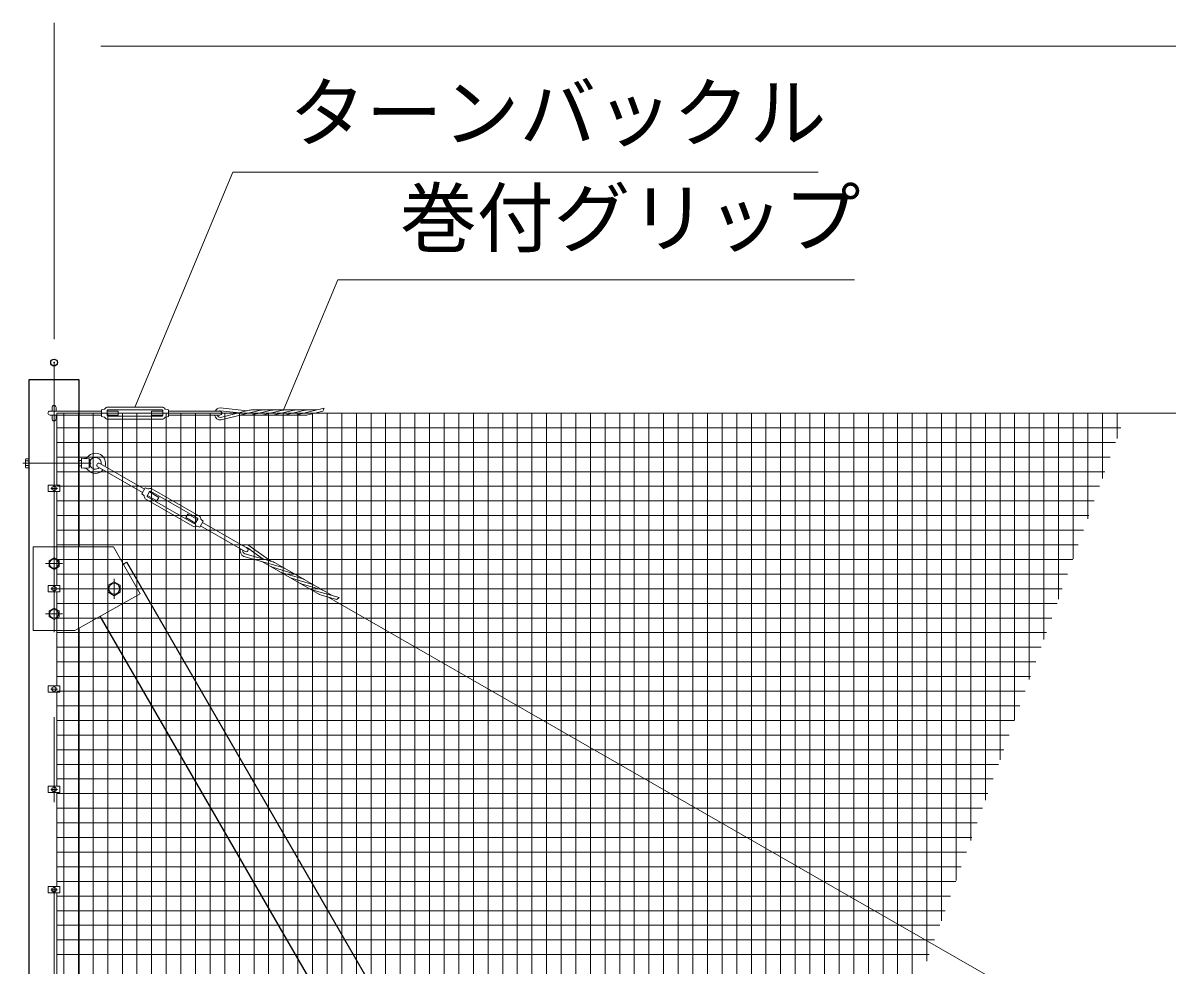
# Model space of a CAD drawing. Units: millimetres, scale not verified. Extents: x -14699 to 14701, y -10394 to 10396.
# Drawn here: x -11736 to -8314, y 2944 to 5761 of the extents above; entities that cross this region are included whole.
import ezdxf
from ezdxf.enums import TextEntityAlignment as Align

# ---------------------------------------------------------------- set-up
doc = ezdxf.new("R2010")
doc.units = ezdxf.units.MM
doc.header["$LTSCALE"] = 40
doc.header["$PDMODE"] = 32
doc.header["$PDSIZE"] = 20
doc.linetypes.add('USER1', pattern=[50.8, 31.75, -6.35, 6.35, -6.35])
for name, color, linetype, lineweight in [('0-1_D-STR1', 1, 'Continuous', 25), ('0-2_D-BMK', 2, 'USER1', 13), ('0-3_D-STR3', 3, 'Continuous', 13), ('0-5_D-STR-DIM', 7, 'Continuous', 13), ('0-8_D-STR-TXT', 7, 'Continuous', 13), ('0-9_D-STR2', 7, 'Continuous', 13)]:
    doc.layers.add(name, color=color, linetype=linetype, lineweight=lineweight)
doc.layers.add('0-7_Defpoints', color=8, linetype='Continuous')
doc.styles.add('ＭＳ ゴシック', font='')
doc.styles.get('ＭＳ ゴシック').set_extended_font_data('MS Gothic')

msp = doc.modelspace()

# ---------------------------------------------------------------- linework, layer by layer
at = {"layer": '0-1_D-STR1'}
for p, q in [((-11568.12, 4194.54), (-11568.12, 4694.54)), ((-11436.09, 4142.87), (-11425.12, 4149.21)), ((-8465.12, -1277.66), (-11504.83, 3987.29))]:
    msp.add_line(p, q, dxfattribs=at)
for points in [[(-11568.12, 4694.54), (-11718.12, 4694.54), (-11718.12, -2105.46), (-11568.12, -2105.46), (-11568.12, 3951.59)], [(-8315.12, -2105.46), (-8315.12, -1237.46), (-11425.12, 4149.21)]]:
    msp.add_lwpolyline(points, dxfattribs=at)
at = {"layer": '0-2_D-BMK'}
for p, q in [((-11643.12, -2156.46), (-11643.12, 4745.54)), ((-11736.23, 4444.54), (-11531.72, 4444.54)), ((-11653.12, 4369.54), (-11633.12, 4369.54)), ((-11618.12, 4144.54), (-11668.12, 4144.54)), ((-11463.12, 4099.54), (-11463.12, 4039.54)), ((-11653.12, 4069.54), (-11633.12, 4069.54)), ((-11493.12, 4069.54), (-11433.12, 4069.54)), ((-11618.12, 3994.54), (-11668.12, 3994.54)), ((-11653.12, 3769.54), (-11633.12, 3769.54)), ((-11653.12, 3469.54), (-11633.12, 3469.54)), ((-11653.12, 3169.54), (-11633.12, 3169.54))]:
    msp.add_line(p, q, dxfattribs=at)
at = {"layer": '0-3_D-STR3'}
for p, q in [((-11655.12, 4600.54), (-11501.12, 4600.54)), ((-11655.12, 4588.54), (-11501.12, 4588.54)), ((-11649.12, 4611.54), (-11649.12, 4600.54)), ((-11649.12, 4588.54), (-11649.12, 4577.54)), ((-11637.12, 4611.54), (-11637.12, 4600.54)), ((-11637.12, 4588.54), (-11637.12, 4577.54)), ((-11634.62, 4379.04), (-11634.62, 4594.54)), ((-11501.12, 4604.54), (-11493.32, 4606.21)), ((-11501.12, 4584.54), (-11501.12, 4604.54)), ((-11484.12, 4587.04), (-11484.12, 4602.04)), ((-11484.12, 4600.54), (-11451.12, 4600.54)), ((-11482.12, 4612.54), (-11320.12, 4612.54)), ((-11482.12, 4604.04), (-11320.12, 4604.04)), ((-11351.12, 4588.54), (-11351.12, 4600.54)), ((-11351.12, 4600.54), (-11318.12, 4600.54)), ((-11351.12, 4588.54), (-11318.12, 4588.54)), ((-11318.12, 4587.04), (-11318.12, 4602.04)), ((-11301.12, 4600.54), (-11147.12, 4600.54)), ((-11301.12, 4588.54), (-11147.12, 4588.54)), ((-11146.26, 4601.89), (-11088.58, 4595.91)), ((-11146.04, 4609.91), (-11065.72, 4601.58)), ((-11144.86, 4581.95), (-11059.19, 4603.19)), ((-11143.62, 4574.02), (-11025.95, 4603.19)), ((-10890.05, 4588.12), (-11086.77, 4588.12)), ((-10856.2, 4604.08), (-11051.97, 4604.08)), ((-11049.97, 4589), (-10992.71, 4603.19)), ((-11016.73, 4589), (-10959.47, 4603.19)), ((-10983.49, 4589), (-10926.23, 4603.19)), ((-10950.25, 4589), (-10892.99, 4603.19)), ((-10917.01, 4589), (-10835.19, 4609.29)), ((-10883.77, 4589), (-10839.09, 4600.08)), ((-10861.43, 4594.54), (1156.88, 4594.54)), ((-11501.12, 4584.54), (-11493.32, 4582.87)), ((-11482.12, 4585.04), (-11320.12, 4585.04)), ((-11482.12, 4576.54), (-11320.12, 4576.54)), ((-11301.12, 4584.54), (-11308.92, 4582.87)), ((-11728.12, 4455.08), (-11728.12, 4434.07)), ((-11727.32, 4458.39), (-11718.12, 4458.39)), ((-11718.12, 4451.46), (-11727.32, 4451.46)), ((-11718.12, 4458.39), (-11718.12, 4430.69)), ((-11568.12, 4452.54), (-11561.12, 4452.54)), ((-11561.12, 4459.54), (-11561.12, 4429.54)), ((-11538.12, 4458.04), (-11538.12, 4431.04)), ((-11534.68, 4452.54), (-11534.68, 4436.54)), ((-11718.12, 4437.61), (-11727.32, 4437.61)), ((-11727.32, 4430.69), (-11718.12, 4430.69)), ((-11568.12, 4436.54), (-11561.12, 4436.54)), ((-11561.12, 4429.54), (-11538.12, 4431.04)), ((-11538.12, 4431.04), (-11534.68, 4436.54)), ((-11512.13, 4433.61), (-11378.57, 4356.95)), ((-11506.16, 4444.02), (-11372.6, 4367.35)), ((-11660.32, 4379.04), (-11625.92, 4379.04)), ((-11660.32, 4379.04), (-11660.32, 4360.04)), ((-11660.32, 4360.04), (-11625.92, 4360.04)), ((-11649.62, 4373.29), (-11643.12, 4377.04)), ((-11649.62, 4365.78), (-11649.62, 4373.29)), ((-11643.12, 4362.03), (-11649.62, 4365.78)), ((-11643.12, 4377.04), (-11636.62, 4373.29)), ((-11636.62, 4365.78), (-11643.12, 4362.03)), ((-11636.62, 4373.29), (-11636.62, 4365.78)), ((-11634.62, 4079.04), (-11634.62, 4360.04)), ((-11625.92, 4379.04), (-11625.92, 4360.04)), ((-11380.56, 4353.48), (-11370.61, 4370.82)), ((-11380.56, 4353.48), (-11374.63, 4348.14)), ((-11370.61, 4370.82), (-11363.01, 4368.39)), ((-11364.57, 4347.18), (-11357.11, 4360.19)), ((-11357.85, 4358.89), (-11329.23, 4342.46)), ((-11354.38, 4360.93), (-11213.88, 4280.29)), ((-11350.14, 4368.3), (-11209.64, 4287.66)), ((-11368.07, 4337.08), (-11227.57, 4256.43)), ((-11363.83, 4344.45), (-11223.33, 4263.81)), ((-11248.48, 4282.27), (-11242.5, 4292.68)), ((-11248.48, 4282.27), (-11219.86, 4265.85)), ((-11242.5, 4292.68), (-11213.88, 4276.25)), ((-11220.6, 4264.55), (-11213.14, 4277.56)), ((-11207.11, 4253.91), (-11214.7, 4256.35)), ((-11205.11, 4257.38), (-11071.55, 4180.72)), ((-11199.14, 4267.79), (-11065.58, 4191.13)), ((-11465.62, 4194.54), (-11705.62, 4194.54)), ((-11064.15, 4191.87), (-11017.12, 4157.97)), ((-11059.98, 4198.72), (-10994.46, 4151.51)), ((-11075.74, 4166.39), (-10959.17, 4133.11)), ((-11072.87, 4173.88), (-10988, 4149.66)), ((-10848.81, 4052.38), (-11019.42, 4150.31)), ((-10811.51, 4049.37), (-10981.3, 4146.83)), ((-10987.07, 4132.76), (-10930.34, 4116.57)), ((-10958.24, 4116.21), (-10901.51, 4100.02)), ((-11660.32, 4079.04), (-11625.92, 4079.04)), ((-11660.32, 4079.04), (-11660.32, 4060.04)), ((-11649.62, 4073.29), (-11643.12, 4077.04)), ((-11649.62, 4065.78), (-11649.62, 4073.29)), ((-11643.12, 4077.04), (-11636.62, 4073.29)), ((-11636.62, 4073.29), (-11636.62, 4065.78)), ((-11625.92, 4079.04), (-11625.92, 4060.04)), ((-10929.41, 4099.66), (-10872.69, 4083.47)), ((-10900.58, 4083.12), (-10843.86, 4066.92)), ((-11660.32, 4060.04), (-11625.92, 4060.04)), ((-11643.12, 4062.03), (-11649.62, 4065.78)), ((-11636.62, 4065.78), (-11643.12, 4062.03)), ((-11634.62, 3779.04), (-11634.62, 4060.04)), ((-10871.75, 4066.57), (-10790.69, 4043.43)), ((-10842.93, 4050.02), (-10798.66, 4037.39)), ((-10820.79, 4043.7), (-2003.81, -1017.18)), ((-11660.32, 3779.04), (-11625.92, 3779.04)), ((-11660.32, 3779.04), (-11660.32, 3760.04)), ((-11649.62, 3773.29), (-11643.12, 3777.04)), ((-11649.62, 3765.78), (-11649.62, 3773.29)), ((-11643.12, 3762.03), (-11649.62, 3765.78)), ((-11643.12, 3777.04), (-11636.62, 3773.29)), ((-11636.62, 3765.78), (-11643.12, 3762.03)), ((-11636.62, 3773.29), (-11636.62, 3765.78)), ((-11625.92, 3779.04), (-11625.92, 3760.04)), ((-11660.32, 3760.04), (-11625.92, 3760.04)), ((-11634.62, 3479.04), (-11634.62, 3760.04)), ((-11660.32, 3479.04), (-11625.92, 3479.04)), ((-11660.32, 3479.04), (-11660.32, 3460.04)), ((-11660.32, 3460.04), (-11625.92, 3460.04)), ((-11649.62, 3473.29), (-11643.12, 3477.04)), ((-11649.62, 3465.78), (-11649.62, 3473.29)), ((-11643.12, 3462.03), (-11649.62, 3465.78)), ((-11643.12, 3477.04), (-11636.62, 3473.29)), ((-11636.62, 3465.78), (-11643.12, 3462.03)), ((-11636.62, 3473.29), (-11636.62, 3465.78)), ((-11634.62, 3179.04), (-11634.62, 3460.04)), ((-11625.92, 3479.04), (-11625.92, 3460.04)), ((-11660.32, 3179.04), (-11625.92, 3179.04)), ((-11660.32, 3179.04), (-11660.32, 3160.04)), ((-11660.32, 3160.04), (-11625.92, 3160.04)), ((-11649.62, 3173.29), (-11643.12, 3177.04)), ((-11649.62, 3165.78), (-11649.62, 3173.29)), ((-11643.12, 3162.03), (-11649.62, 3165.78)), ((-11643.12, 3177.04), (-11636.62, 3173.29)), ((-11636.62, 3165.78), (-11643.12, 3162.03)), ((-11636.62, 3173.29), (-11636.62, 3165.78)), ((-11634.62, 2879.04), (-11634.62, 3160.04)), ((-11625.92, 3179.04), (-11625.92, 3160.04))]:
    msp.add_line(p, q, dxfattribs=at)
for points in [[(-11484.12, 4588.54), (-11451.12, 4588.54), (-11451.12, 4600.54)], [(-11301.12, 4584.54), (-11301.12, 4604.54), (-11308.92, 4606.21)], [(-11561.12, 4459.54), (-11538.12, 4458.04), (-11534.68, 4452.54)], [(-11363.83, 4348.48), (-11335.21, 4332.06), (-11329.23, 4342.46)], [(-11207.11, 4253.91), (-11197.15, 4271.26), (-11203.08, 4276.59)], [(-11580.62, 3944.54), (-11705.62, 3944.54), (-11705.62, 4194.54)], [(-11465.62, 4194.54), (-11385.62, 4054.54), (-11580.62, 3944.54)]]:
    msp.add_lwpolyline(points, dxfattribs=at)
for points in [[(-11628.13, 4153.19), (-11643.12, 4161.84), (-11658.1, 4153.19), (-11658.1, 4135.89), (-11643.12, 4127.24), (-11628.13, 4135.89)], [(-11481.13, 4059.14), (-11463.12, 4048.74), (-11445.1, 4059.14), (-11445.1, 4079.94), (-11463.12, 4090.34), (-11481.13, 4079.94)], [(-11628.13, 4003.19), (-11643.12, 4011.84), (-11658.1, 4003.19), (-11658.1, 3985.89), (-11643.12, 3977.24), (-11628.13, 3985.89)]]:
    msp.add_lwpolyline(points, close=True, dxfattribs=at)
for centre, radius in [((-11643.12, 4369.54), 6.25), ((-11643.12, 4144.54), 13.11), ((-11643.12, 4069.54), 6.25), ((-11463.12, 4069.54), 16.09), ((-11643.12, 3994.54), 13.11), ((-11643.12, 3769.54), 6.25), ((-11643.12, 3469.54), 6.25), ((-11643.12, 3169.54), 6.25)]:
    msp.add_circle(centre, radius, dxfattribs=at)
for centre, radius, start, end in [((-11655.12, 4594.54), 6, 90, 270), ((-11643.12, 4611.54), 6, 0, 180), ((-11494.16, 4610.12), 4, 282.09925, 326.11888), ((-11482.12, 4602.04), 10.5, 90, 146.11888), ((-11482.12, 4602.04), 2, 90, 180), ((-11482.12, 4587.04), 2, 180, 270), ((-11320.12, 4602.04), 10.5, 33.88112, 90), ((-11320.12, 4602.04), 2, 0, 90), ((-11320.12, 4587.04), 2, 270, 0), ((-11308.08, 4610.12), 4, 213.88112, 257.90075), ((-11145.24, 4591.95), 18, 191.63319, 275.17572), ((-11145.24, 4591.95), 18, 92.82496, 151.48944), ((-11145.24, 4591.95), 10, 199.92759, 272.18972), ((-11145.24, 4591.95), 10, 95.82544, 120.77566), ((-11147.12, 4594.54), 6, 270, 90), ((-11051.97, 4574.08), 30, 90, 103.92636), ((-11057.19, 4618.12), 30, 270, 283.92645), ((-11018.73, 4574.08), 30, 90, 103.92636), ((-11023.95, 4618.12), 30, 270, 283.92645), ((-10985.49, 4574.08), 30, 90, 103.92636), ((-10990.71, 4618.12), 30, 270, 283.92645), ((-10952.25, 4574.08), 30, 90, 103.92636), ((-10957.47, 4618.12), 30, 270, 283.92645), ((-10919.01, 4574.08), 30, 90, 103.92636), ((-10924.23, 4618.12), 30, 270, 283.92645), ((-10885.77, 4574.08), 30, 90, 103.92636), ((-10890.99, 4618.12), 30, 270, 283.92645), ((-10902.46, 4632.33), 71.11, 333.02173, 341.08588), ((-11643.12, 4577.54), 6, 180, 0), ((-11494.16, 4578.95), 4, 33.88112, 77.90075), ((-11482.12, 4587.04), 10.5, 213.88112, 270), ((-11320.12, 4587.04), 10.5, 270, 326.11888), ((-11308.08, 4578.95), 4, 102.09925, 146.11888), ((-11720.24, 4454.92), 7.88, 153.93467, 206.06533), ((-11697.74, 4444.54), 30.37, 166.82041, 193.17959), ((-11552.66, 4473.02), 14, 266.2686, 319.66701), ((-11519.12, 4444.54), 30, 341.68144, 139.66701), ((-11519.12, 4444.54), 17.5, 350.19552, 152.79711), ((-11720.23, 4434.15), 7.89, 153.96929, 206.03071), ((-11552.66, 4416.06), 14, 40.33299, 93.7314), ((-11519.12, 4444.54), 30, 220.33299, 318.60752), ((-11519.12, 4444.54), 17.5, 207.20289, 310.09344), ((-11509.14, 4438.81), 6, 60.14448, 240.14448), ((-11377.3, 4345.17), 4, 4.0256, 48.04523), ((-11362.84, 4346.19), 2, 150.14448, 240.14448), ((-11361.79, 4372.2), 4, 252.24373, 296.26337), ((-11355.37, 4359.2), 10.5, 60.14448, 116.26337), ((-11355.37, 4359.2), 2, 60.14448, 150.14448), ((-11362.84, 4346.19), 10.5, 184.0256, 240.14448), ((-11214.87, 4278.55), 2, 330.14448, 60.14448), ((-11214.87, 4278.55), 10.5, 4.0256, 60.14448), ((-11200.41, 4279.57), 4, 184.0256, 228.04523), ((-11222.34, 4265.54), 10.5, 240.14448, 296.26337), ((-11222.34, 4265.54), 2, 240.14448, 330.14448), ((-11215.92, 4252.54), 4, 72.24373, 116.26337), ((-11068.23, 4182.74), 18, 161.77767, 245.3202), ((-11068.23, 4182.74), 10, 170.07207, 242.3342), ((-11068.23, 4182.74), 18, 62.96945, 121.63392), ((-11068.57, 4185.92), 6, 240.14448, 60.14448), ((-11068.23, 4182.74), 10, 65.96992, 90.92014), ((-10996.23, 4120.81), 30, 60.14448, 74.07084), ((-10978.83, 4161.61), 30, 240.14448, 254.07093), ((-10950.01, 4145.06), 30, 240.14448, 254.07093), ((-10967.4, 4104.27), 30, 60.14448, 74.07084), ((-10938.58, 4087.72), 30, 60.14448, 74.07084), ((-10921.18, 4128.51), 30, 240.14448, 254.07093), ((-10892.35, 4111.96), 30, 240.14448, 254.07093), ((-10909.75, 4071.17), 30, 60.14448, 74.07084), ((-10880.92, 4054.62), 30, 60.14448, 74.07084), ((-10863.52, 4095.42), 30, 240.14448, 254.07093), ((-10834.69, 4078.87), 30, 240.14448, 254.07093), ((-10852.09, 4038.08), 30, 60.14448, 74.07084), ((-10837.56, 4096.91), 71.11, 303.16621, 311.23036)]:
    msp.add_arc(centre, radius, start, end, dxfattribs=at)
at = {"layer": '0-5_D-STR-DIM'}
for p, q in [((-11643.12, 4815.54), (-11643.12, 5761.27)), ((-11503.12, 5691.27), (-1783.12, 5691.27))]:
    msp.add_line(p, q, dxfattribs=at)
at = {"layer": '0-7_Defpoints'}
msp.add_point((-11643.12, 4745.54), dxfattribs=at)
at = {"layer": '0-8_D-STR-TXT'}
for points in [[(-9357.81, 5314.64), (-11108.38, 5314.64), (-11400.35, 4614.38)], [(-9249.27, 4992.92), (-10794.64, 4992.92), (-10956, 4605.92)]]:
    msp.add_lwpolyline(points, dxfattribs=at)
at = {"layer": '0-9_D-STR2'}
for p, q in [((-11634.62, 4594.52), (-8436.26, 4594.52)), ((-11613.69, -1305.46), (-11613.69, 4594.54)), ((-11569.94, -1305.46), (-11569.94, 4594.54)), ((-11526.19, -1305.46), (-11526.19, 4594.54)), ((-11482.44, -1305.46), (-11482.44, 4594.54)), ((-11438.69, 1725.75), (-11438.69, 4594.54)), ((-11394.94, 1725.75), (-11394.94, 4594.54)), ((-11351.19, 1725.75), (-11351.19, 4594.54)), ((-11307.44, 1725.75), (-11307.44, 4594.54)), ((-11263.69, 1725.75), (-11263.69, 4594.54)), ((-11219.94, 1725.75), (-11219.94, 4594.54)), ((-11176.19, 1725.75), (-11176.19, 4594.54)), ((-11132.44, 1725.75), (-11132.44, 4594.54)), ((-11088.69, 1725.75), (-11088.69, 4594.54)), ((-11044.94, 1725.75), (-11044.94, 4594.54)), ((-11001.19, 1725.75), (-11001.19, 4594.54)), ((-10957.44, 1725.75), (-10957.44, 4594.54)), ((-10913.69, 1725.75), (-10913.69, 4594.54)), ((-10869.94, 1725.75), (-10869.94, 4594.54)), ((-10826.19, 1725.75), (-10826.19, 4594.54)), ((-10782.44, 1725.75), (-10782.44, 4594.54)), ((-10738.69, 1725.75), (-10738.69, 4594.54)), ((-10694.94, 1725.75), (-10694.94, 4594.54)), ((-10651.19, 1725.75), (-10651.19, 4594.54)), ((-10607.44, 1725.75), (-10607.44, 4594.54)), ((-10563.69, 1725.75), (-10563.69, 4594.54)), ((-10519.94, 1725.75), (-10519.94, 4594.54)), ((-10476.19, 1725.75), (-10476.19, 4594.54)), ((-10432.44, 1725.75), (-10432.44, 4594.54)), ((-10388.69, 1725.75), (-10388.69, 4594.54)), ((-10344.94, 1725.75), (-10344.94, 4594.54)), ((-10301.19, 1725.75), (-10301.19, 4594.54)), ((-10257.44, -409.14), (-10257.44, 4594.54)), ((-10213.69, -288.94), (-10213.69, 4594.54)), ((-10169.94, -168.73), (-10169.94, 4594.54)), ((-10126.19, -48.53), (-10126.19, 4594.54)), ((-10082.44, 71.67), (-10082.44, 4594.54)), ((-10038.69, 191.87), (-10038.69, 4594.54)), ((-9994.94, 312.08), (-9994.94, 4594.54)), ((-9951.19, 432.28), (-9951.19, 4594.54)), ((-9907.44, 552.48), (-9907.44, 4594.54)), ((-9863.69, 672.68), (-9863.69, 4594.54)), ((-9819.94, 792.88), (-9819.94, 4594.54)), ((-9776.19, 913.09), (-9776.19, 4594.54)), ((-9732.44, 1033.29), (-9732.44, 4594.54)), ((-9688.69, 1153.49), (-9688.69, 4594.54)), ((-9644.94, 1273.69), (-9644.94, 4594.54)), ((-9601.19, 1393.89), (-9601.19, 4594.54)), ((-9557.44, 1514.1), (-9557.44, 4594.54)), ((-9513.69, 1634.3), (-9513.69, 4594.54)), ((-9469.94, 1754.5), (-9469.94, 4594.54)), ((-9426.19, 1874.7), (-9426.19, 4594.54)), ((-9382.44, 1994.91), (-9382.44, 4594.54)), ((-9338.69, 2115.11), (-9338.69, 4594.54)), ((-9294.94, 2235.31), (-9294.94, 4594.54)), ((-9251.19, 2355.51), (-9251.19, 4594.54)), ((-9207.44, 2475.71), (-9207.44, 4594.54)), ((-9163.69, 2595.92), (-9163.69, 4594.54)), ((-9119.94, 2716.12), (-9119.94, 4594.54)), ((-9076.19, 2836.32), (-9076.19, 4594.54)), ((-9032.44, 2956.52), (-9032.44, 4594.54)), ((-8988.69, 3076.72), (-8988.69, 4594.54)), ((-8944.94, 3196.93), (-8944.94, 4594.54)), ((-8901.19, 3317.13), (-8901.19, 4594.54)), ((-8857.44, 3437.33), (-8857.44, 4594.54)), ((-8813.69, 3557.53), (-8813.69, 4594.54)), ((-8769.94, 3677.73), (-8769.94, 4594.54)), ((-8726.19, 3797.94), (-8726.19, 4594.54)), ((-8682.44, 3918.14), (-8682.44, 4594.54)), ((-8638.69, 4038.34), (-8638.69, 4594.54)), ((-8594.94, 4158.54), (-8594.94, 4594.54)), ((-8551.19, 4278.75), (-8551.19, 4594.54)), ((-8507.44, 4398.95), (-8507.44, 4594.54)), ((-8463.69, 4519.15), (-8463.69, 4594.54)), ((-11634.62, 4550.77), (-8452.18, 4550.77)), ((-11634.62, 4507.02), (-8468.11, 4507.02)), ((-11634.62, 4463.27), (-8484.03, 4463.27)), ((-11634.62, 4419.52), (-8499.95, 4419.52)), ((-11634.62, 4375.77), (-8515.88, 4375.77)), ((-11634.62, 4332.02), (-8531.8, 4332.02)), ((-11634.62, 4288.27), (-8547.73, 4288.27)), ((-11634.62, 4244.52), (-8563.65, 4244.52)), ((-11634.62, 4200.77), (-8579.57, 4200.77)), ((-11634.62, 4157.02), (-8595.5, 4157.02)), ((-11634.62, 4113.27), (-8611.42, 4113.27)), ((-11634.62, 4069.52), (-8627.34, 4069.52)), ((-11634.62, 4025.77), (-8643.27, 4025.77)), ((-11634.62, 3982.02), (-8659.19, 3982.02)), ((-11634.62, 3938.27), (-8675.11, 3938.27)), ((-11634.62, 3894.52), (-8691.04, 3894.52)), ((-11634.62, 3850.77), (-8706.96, 3850.77)), ((-11634.62, 3807.02), (-8722.89, 3807.02)), ((-11634.62, 3763.27), (-8738.81, 3763.27)), ((-11634.62, 3719.52), (-8754.73, 3719.52)), ((-11634.62, 3675.77), (-8770.66, 3675.77)), ((-11634.62, 3632.02), (-8786.58, 3632.02)), ((-11634.62, 3588.27), (-8802.5, 3588.27)), ((-11634.62, 3544.52), (-8818.43, 3544.52)), ((-11634.62, 3500.77), (-8834.35, 3500.77)), ((-11634.62, 3457.02), (-8850.28, 3457.02)), ((-11634.62, 3413.27), (-8866.2, 3413.27)), ((-11634.62, 3369.52), (-8882.12, 3369.52)), ((-11634.62, 3325.77), (-8898.05, 3325.77)), ((-11634.62, 3282.02), (-8913.97, 3282.02)), ((-11634.62, 3238.27), (-8929.89, 3238.27)), ((-11634.62, 3194.52), (-8945.82, 3194.52)), ((-11634.62, 3150.77), (-8961.74, 3150.77)), ((-11634.62, 3107.02), (-8977.67, 3107.02)), ((-11634.62, 3063.27), (-8993.59, 3063.27)), ((-11634.62, 3019.52), (-9009.51, 3019.52)), ((-11634.62, 2975.77), (-9025.44, 2975.77))]:
    msp.add_line(p, q, dxfattribs=at)

# ---------------------------------------------------------------- texts
at = {"layer": '0-8_D-STR-TXT', "style": 'ＭＳ ゴシック'}
for s, p in [('ターンバックル', (-10939.92, 5358.25)), ('巻付グリップ', (-10608.41, 5043.63))]:
    msp.add_text(s, height=168.3, dxfattribs=at).set_placement(p, align=Align.BOTTOM_LEFT)

doc.saveas('drawing.dxf')
